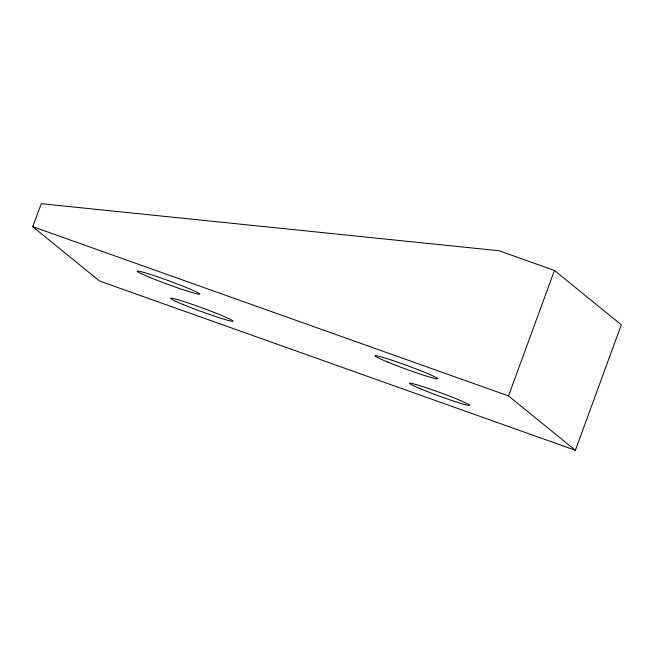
<?xml version="1.0" encoding="UTF-8"?>
<svg xmlns="http://www.w3.org/2000/svg" width="654" height="654" viewBox="0 0 654 654"><rect width="100%" height="100%" fill="white"/><g stroke="black" fill="none" stroke-linecap="round" stroke-linejoin="round"><path stroke-width="0.98" d="M575.381 450.295L508.526 395.932L554.445 270.445L499.059 250.744L41.316 203.705L32.7 226.66L99.555 281.032L575.381 450.295L621.3 324.809L554.445 270.445M32.7 226.66L508.526 395.932M421.503 389.228A31.989 1.782 20.1 0 0 469.4 405.406A31.989 1.782 20.1 0 0 427.814 388.263A31.989 1.782 20.1 0 0 421.503 389.228M149.709 277.378A33.272 1.856 20.1 0 0 199.527 294.202A33.272 1.856 20.1 0 0 156.281 276.38A33.272 1.856 20.1 0 0 149.709 277.378M182.989 304.437A33.272 1.856 20.1 0 0 232.799 321.261A33.272 1.856 20.1 0 0 189.554 303.44A33.272 1.856 20.1 0 0 182.989 304.437M387.503 361.973A33.272 1.856 20.1 0 0 437.313 378.797A33.272 1.856 20.1 0 0 394.068 360.967A33.272 1.856 20.1 0 0 387.503 361.973"/></g></svg>
